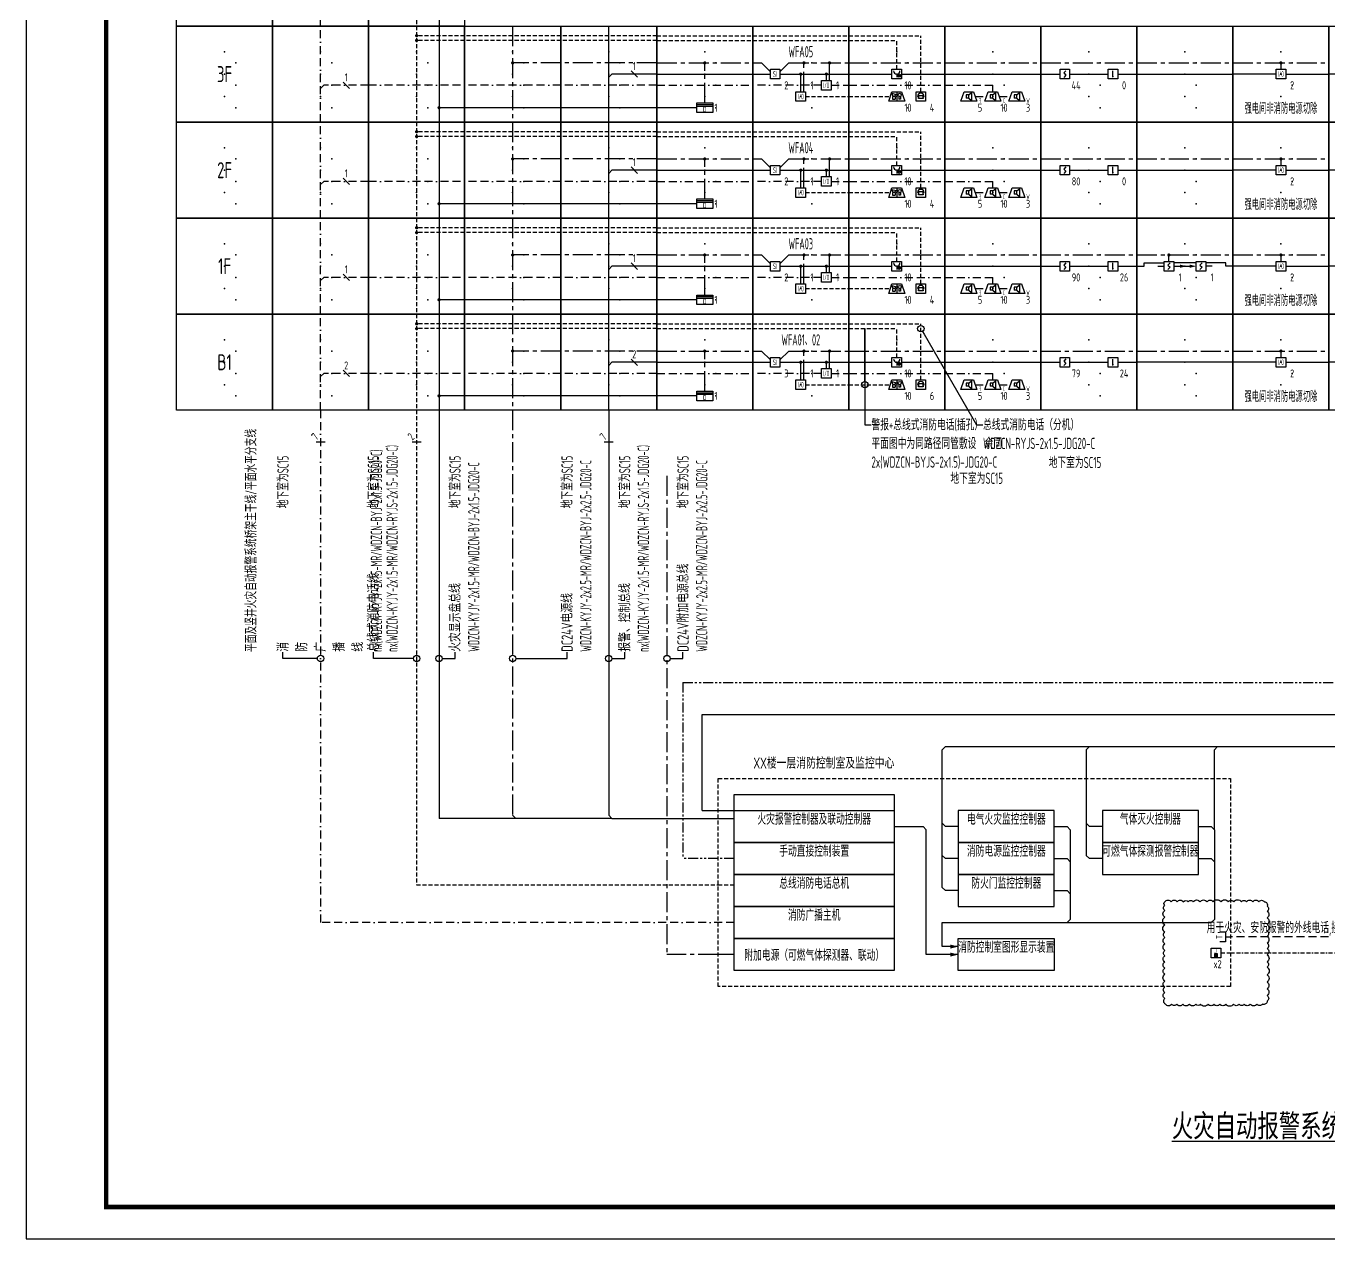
# Model space of a CAD drawing. Header units: millimetres. Extents: x -1040173 to 349982, y -145921 to 298175.
# Drawn here: x -7701 to 33000, y -28881 to 9000 of the extents above; entities that cross this region are included whole.
import ezdxf
from ezdxf import colors
from ezdxf.entities.mleader import LeaderData, LeaderLine
from ezdxf.enums import TextEntityAlignment as Align
from ezdxf.math import Vec2, Vec3

# ---------------------------------------------------------------- set-up
doc = ezdxf.new("R2010")
doc.units = ezdxf.units.MM
doc.header["$LTSCALE"] = 500
doc.header["$MEASUREMENT"] = 0
for name, pattern in [('BORDER', [1.75, 0.5, -0.25, 0.5, -0.25, 0, -0.25]), ('BORDER2', [0.875, 0.25, -0.125, 0.25, -0.125, 0, -0.125]), ('CENTER', [2, 1.25, -0.25, 0.25, -0.25]), ('DASHED', [0.75, 0.5, -0.25]), ('HIDDEN', [0.375, 0.25, -0.125]), ('PHANTOM2', [1.25, 0.625, -0.125, 0.125, -0.125, 0.125, -0.125])]:
    doc.linetypes.add(name, pattern=pattern)
doc.layers.get('0').update_dxf_attribs({"color": 255, "linetype": 'CONTINUOUS'})
for name, color, linetype in [('E-BRST-WIRE', 2, 'BORDER'), ('E-CTRL-WIRE', 3, 'BORDER2'), ('E-FAS-DEVC', 3, 'CONTINUOUS'), ('E-FAS-WIRE', 4, 'CONTINUOUS'), ('E-FAS-WIRE2', 1, 'CENTER'), ('E-FAS-WIRE4', 4, 'PHANTOM2'), ('E-FAS-WIRE5', 4, 'HIDDEN'), ('E-GCS-DEVC', 3, 'CONTINUOUS'), ('E-GCS-WIRE', 4, 'DASHED'), ('E-REQU-DIMS', 30, 'CONTINUOUS'), ('E-UNIV-DIAG', 2, 'CONTINUOUS'), ('E-UNIV-DIAG2', 2, 'HIDDEN'), ('E-UNIV-EL', 140, 'CONTINUOUS'), ('E-UNIV-NOTE', 6, 'CONTINUOUS'), ('内框', 8, 'CONTINUOUS')]:
    doc.layers.add(name, color=color, linetype=linetype)
doc.styles.add('TH-STYLE1', font='Stfangso_0.ttf', dxfattribs={"width": 0.7})
doc.styles.add('TH-STYLE3', font='tssdeng.shx', dxfattribs={"width": 0.7, "bigfont": 'tssdchn.shx'})
doc.styles.add('黑体', font='')
doc.styles.get('黑体').set_extended_font_data('SimHei')

# ---------------------------------------------------------------- blocks, each defined once
blk = doc.blocks.new('E-ES01')
blk.add_lwpolyline([(0, 3000), (3000, 3000), (3000, 0), (0, 0)], close=True)
for p in [(1500, 2200), (1850, 1850), (1500, 1500), (1850, 1150), (1500, 800), (1850, 450)]:
    blk.add_point(p)
blk = doc.blocks.new('E-ANNO04')
blk.add_line((-1, -1), (1, 1))
at = {"style": 'TH-STYLE3', "width": 0.7}
blk.add_attdef('N', text='', height=2.5, dxfattribs=at).set_placement((0, 2.5), align=Align.MIDDLE)
blk = doc.blocks.new('E-BFAS110')
blk.add_lwpolyline([(-1.5, -1.5), (-1.5, 1.5), (1.5, 1.5), (1.5, -1.5)], close=True)
at = {"layer": 'E-UNIV-EL'}
blk.add_lwpolyline([(0.35, 1.06), (-0.35, 0.35), (0.35, -0.35), (-0.35, -1.06)], dxfattribs=at)
blk = doc.blocks.new('E-BFAS120')
blk.add_lwpolyline([(-1.5, -1.5), (-1.5, 1.5), (1.5, 1.5), (1.5, -1.5)], close=True)
at = {"layer": 'E-UNIV-EL'}
blk.add_line((0, -1), (0, 1), dxfattribs=at)
at = {"layer": 'E-UNIV-EL', "const_width": 0.25}
blk.add_lwpolyline([(-0.125, -0.75, 1), (0.125, -0.75, 1)], format="xyb", close=True, dxfattribs=at)
blk = doc.blocks.new('E-BFAS112')
blk.add_lwpolyline([(-1.5, -1.5), (-1.5, 1.5), (1.5, 1.5), (1.5, -1.5)], close=True)
at = {"layer": 'E-UNIV-EL'}
for p, q in [((-3.5, 0), (-1.5, 0)), ((1.5, 0), (3.5, 0))]:
    blk.add_line(p, q, dxfattribs=at)
blk.add_lwpolyline([(0.35, 1.06), (-0.35, 0.35), (0.35, -0.35), (-0.35, -1.06)], dxfattribs=at)
blk.add_lwpolyline([(3.5, 0, 1, 0, 0), (5.5, 0, 0, 0, 0)], format="xyseb", dxfattribs=at)
blk = doc.blocks.new('E-BFAS113')
blk.add_lwpolyline([(-1.5, -1.5), (-1.5, 1.5), (1.5, 1.5), (1.5, -1.5)], close=True)
at = {"layer": 'E-UNIV-EL'}
for p, q in [((-5.5, 0), (-3.5, 0)), ((3.5, 0), (1.5, 0))]:
    blk.add_line(p, q, dxfattribs=at)
blk.add_lwpolyline([(-3.5, 0, 1, 0, 0), (-1.5, 0, 0, 0, 0)], format="xyseb", dxfattribs=at)
blk.add_lwpolyline([(0.35, 1.06), (-0.35, 0.35), (0.35, -0.35), (-0.35, -1.06)], dxfattribs=at)
blk = doc.blocks.new('E-BFAS220')
blk.add_lwpolyline([(-1.5, -1.5), (-1.5, 1.5), (1.5, 1.5), (1.5, -1.5)], close=True)
at = {"layer": 'E-UNIV-EL'}
blk.add_lwpolyline([(0.58, 0), (1, 0, 1), (-1, 0), (-0.58, 0)], format="xyb", dxfattribs=at)
blk.add_lwpolyline([(-0.75, -0.67), (-0.5, 0.33), (0.5, 0.33), (0.75, -0.67)], close=True, dxfattribs=at)
blk = doc.blocks.new('E-BFAS212')
blk.add_lwpolyline([(-1.5, -1.5), (-1.5, 1.5), (1.5, 1.5), (1.5, -1.5)], close=True)
at = {"layer": 'E-UNIV-EL'}
blk.add_line((0, 0), (0, -1), dxfattribs=at)
for radius in [0.5, 0.25]:
    blk.add_circle((0.75, -0.5), radius, dxfattribs=at)
blk.add_arc((0, 1), 1, 180, 0, dxfattribs=at)
blk = doc.blocks.new('E-BFAS410-2')
blk.add_lwpolyline([(-2.5, -1.5), (-1.5, 1.5), (1.5, 1.5), (2.5, -1.5)], close=True)
at = {"layer": 'E-UNIV-EL'}
for p, q in [((0, 0.5), (-0.8, 0.5)), ((-0.8, 0.5), (-0.8, -0.5)), ((0, 0.5), (0.8, 1.2)), ((0, -0.5), (0, 0.5)), ((0.8, 1.2), (0.8, -1.2)), ((0, -0.5), (-0.8, -0.5)), ((0, -0.5), (0.8, -1.2))]:
    blk.add_line(p, q, dxfattribs=at)
at = {"layer": 'E-UNIV-EL', "style": 'TH-STYLE3', "width": 0.5}
blk.add_attdef('F', text='', height=1.5, dxfattribs=at).set_placement((3.5, -1.25), align=Align.MIDDLE)
blk = doc.blocks.new('E-BFAS410-3')
blk.add_lwpolyline([(-2.5, -1.5), (-1.5, 1.5), (1.5, 1.5), (2.5, -1.5)], close=True)
at = {"layer": 'E-UNIV-EL'}
for p, q in [((0, 0.5), (-0.8, 0.5)), ((-0.8, 0.5), (-0.8, -0.5)), ((0, 0.5), (0.8, 1.2)), ((0, -0.5), (0, 0.5)), ((0.8, 1.2), (0.8, -1.2)), ((0, -0.5), (-0.8, -0.5)), ((0, -0.5), (0.8, -1.2))]:
    blk.add_line(p, q, dxfattribs=at)
at = {"layer": 'E-UNIV-EL', "style": 'TH-STYLE3', "width": 0.5}
blk.add_attdef('F', text='', height=1.5, dxfattribs=at).set_placement((3.5, -1.25), align=Align.MIDDLE)
blk = doc.blocks.new('E-BFAS410-4')
blk.add_lwpolyline([(-2.5, -1.5), (-1.5, 1.5), (1.5, 1.5), (2.5, -1.5)], close=True)
at = {"layer": 'E-UNIV-EL'}
for p, q in [((0, 0.5), (-0.8, 0.5)), ((-0.8, 0.5), (-0.8, -0.5)), ((0, 0.5), (0.8, 1.2)), ((0, -0.5), (0, 0.5)), ((0.8, 1.2), (0.8, -1.2)), ((0, -0.5), (-0.8, -0.5)), ((0, -0.5), (0.8, -1.2))]:
    blk.add_line(p, q, dxfattribs=at)
at = {"layer": 'E-UNIV-EL', "style": 'TH-STYLE3', "width": 0.5}
blk.add_attdef('F', text='', height=1.5, dxfattribs=at).set_placement((3.5, -1.25), align=Align.MIDDLE)
blk = doc.blocks.new('E-BFAS330')
blk.add_lwpolyline([(-2.5, -1.5), (-1.5, 1.5), (1.5, 1.5), (2.5, -1.5)], close=True)
at = {"layer": 'E-UNIV-EL'}
for p, q in [((-1.56, 1), (-0.24, 0.6)), ((-1.1, 0), (-1.56, 1)), ((-0.5, 0), (-1.3, 0)), ((-1.3, 0), (-1.3, -0.8)), ((-0.7, 0), (-0.24, 0.6)), ((-0.5, 0), (-0.5, -0.8)), ((0, 1.5), (0, -1.5)), ((0.6, 0.1), (0.6, -0.8)), ((1.2, 0.1), (1.2, -0.8)), ((-1.3, -0.8), (-0.5, -0.8)), ((1.2, -0.8), (0.6, -0.8))]:
    blk.add_line(p, q, dxfattribs=at)
blk.add_circle((0.9, 0.5), 0.5, dxfattribs=at)
blk = doc.blocks.new('E-BFAS520')
blk.add_lwpolyline([(-1.5, -1.5), (-1.5, 1.5), (1.5, 1.5), (1.5, -1.5)], close=True)
at = {"layer": 'E-UNIV-EL', "style": 'TH-STYLE3', "width": 0.5}
blk.add_attdef('F', text='', height=1.7, dxfattribs=at).set_placement((0, 0), align=Align.MIDDLE)
blk = doc.blocks.new('E-BFAS540')
blk.add_lwpolyline([(-1.5, -1.5), (-1.5, 1.5), (1.5, 1.5), (1.5, -1.5)], close=True)
at = {"layer": 'E-UNIV-EL', "style": 'TH-STYLE3', "width": 0.7}
blk.add_attdef('F', text='', height=1.7, dxfattribs=at).set_placement((0, 0), align=Align.MIDDLE)
blk = doc.blocks.new('_DotBlank')
at = {"color": 0, "linetype": 'ByBlock', "lineweight": -2}
blk.add_line((-0.5, 0), (-1, 0), dxfattribs=at)
blk.add_circle((0, 0), 0.5, dxfattribs=at)
blk = doc.blocks.new('E-BFAS630-4')
blk.add_lwpolyline([(-1.5, -1.5), (-1.5, 1.5), (1.5, 1.5), (1.5, -1.5)], close=True)
at = {"layer": 'E-UNIV-EL'}
for points in [[(-0.5, -0.25), (-0.5, -1.25), (0.5, -1.25), (0.5, -0.25)], [(-0.3, -0.45), (-0.3, -1.05), (0.3, -1.05), (0.3, -0.45)]]:
    blk.add_lwpolyline(points, close=True, dxfattribs=at)
at = {"layer": 'E-UNIV-EL', "style": 'TH-STYLE3', "width": 0.5}
blk.add_attdef('F', text='', height=1.5, dxfattribs=at).set_placement((0, 0.75), align=Align.MIDDLE)
blk = doc.blocks.new('E-BGC10')
for p, q in [((-1.5, 1.5), (-1.5, 3.3)), ((1.5, 1.5), (-1.5, 1.5)), ((0, 1.5), (0, 0)), ((1.5, 1.5), (1.5, 3.3))]:
    blk.add_line(p, q)
at = {"layer": 'E-UNIV-EL', "style": 'TH-STYLE3', "width": 0.7}
blk.add_attdef('SOCKET', text='', height=2, dxfattribs=at).set_placement((0, 3.5), align=Align.MIDDLE)
blk = doc.blocks.new('THAPE_A1L_inner')
at = {"layer": '内框'}
blk.add_lwpolyline([(0, 0), (841, 0), (841, 594), (0, 594)], close=True, dxfattribs=at)
at = {"layer": '内框', "const_width": 1.4}
blk.add_lwpolyline([(25, 584), (25, 10), (831, 10), (831, 584)], close=True, dxfattribs=at)
at = {"layer": '内框', "style": '黑体', "width": 0.8}
blk.add_attdef('内框名称', (51.53, 598.63), '', height=7, dxfattribs=at)
blk = doc.blocks.new('E-BFAS030')
blk.add_lwpolyline([(-2.5, -1.5), (-2.5, 1.5), (2.5, 1.5), (2.5, -1.5)], close=True)
at = {"layer": 'E-UNIV-EL'}
for p, q in [((-2.5, 1), (2.5, 1)), ((-2.5, 0.5), (2.5, 0.5))]:
    blk.add_line(p, q, dxfattribs=at)
at = {"layer": 'E-UNIV-EL', "style": 'TH-STYLE3', "width": 0.7}
blk.add_attdef('F', text='', height=1.5, dxfattribs=at).set_placement((0, -0.5), align=Align.MIDDLE)

msp = doc.modelspace()

# ---------------------------------------------------------------- linework, layer by layer
at = {"layer": 'E-BRST-WIRE'}
for p, q in [((1500, 9000), (1500, 12000)), ((1500, 6000), (1500, 9000)), ((1500, 7050), (1600, 7150)), ((3000, 7150), (1600, 7150)), ((12000, 7150), (3000, 7150)), ((12000, 7150), (15000, 7150)), ((17150, 7150), (15000, 7150)), ((17450, 7150), (18000, 7150)), ((18000, 7150), (21000, 7150)), ((21000, 7150), (22500, 7150)), ((22500, 6950), (22500, 7150)), ((21950, 6800), (22300, 6800)), ((22700, 6800), (23050, 6800)), ((1500, 3000), (1500, 6000)), ((1500, 4050), (1600, 4150)), ((3000, 4150), (1600, 4150)), ((12000, 4150), (3000, 4150)), ((12000, 4150), (15000, 4150)), ((17150, 4150), (15000, 4150)), ((17450, 4150), (18000, 4150)), ((18000, 4150), (21000, 4150)), ((21000, 4150), (22500, 4150)), ((22500, 3950), (22500, 4150)), ((21950, 3800), (22300, 3800)), ((22700, 3800), (23050, 3800)), ((1500, 0), (1500, 3000)), ((1500, 1050), (1600, 1150)), ((3000, 1150), (1600, 1150)), ((12000, 1150), (3000, 1150)), ((12000, 1150), (15000, 1150)), ((17150, 1150), (15000, 1150)), ((17450, 1150), (18000, 1150)), ((18000, 1150), (21000, 1150)), ((21000, 1150), (22500, 1150)), ((22500, 950), (22500, 1150)), ((21950, 800), (22300, 800)), ((22700, 800), (23050, 800)), ((1500, -3000), (1500, 0)), ((1500, -1950), (1600, -1850)), ((3000, -1850), (1600, -1850)), ((12000, -1850), (3000, -1850)), ((12000, -1850), (15000, -1850)), ((17150, -1850), (15000, -1850)), ((17450, -1850), (18000, -1850)), ((18000, -1850), (21000, -1850)), ((21000, -1850), (22500, -1850)), ((22500, -2050), (22500, -1850)), ((21950, -2200), (22300, -2200)), ((22700, -2200), (23050, -2200)), ((1500, -3000), (1500, -19000)), ((14421, -19000), (1500, -19000))]:
    msp.add_line(p, q, dxfattribs=at)
at = {"layer": 'E-CTRL-WIRE'}
for p, q in [((29621, -19950), (29921, -19950)), ((29921, -19950), (62700, -19950))]:
    msp.add_line(p, q, dxfattribs=at)
at = {"layer": 'E-FAS-DEVC'}
msp.add_line((14421, -15500), (19421, -15500), dxfattribs=at)
for points in [[(14421, -16500), (14421, -15000), (19421, -15000), (19421, -16500)], [(24421, -16500), (24421, -15500), (21421, -15500), (21421, -16500)], [(28921, -16500), (28921, -15500), (25921, -15500), (25921, -16500)], [(14421, -17500), (14421, -16500), (19421, -16500), (19421, -17500)], [(24421, -17500), (24421, -16500), (21421, -16500), (21421, -17500)], [(28921, -17500), (28921, -16500), (25921, -16500), (25921, -17500)], [(14421, -18500), (14421, -17500), (19421, -17500), (19421, -18500)], [(24421, -18500), (24421, -17500), (21421, -17500), (21421, -18500)], [(14421, -19500), (14421, -18500), (19421, -18500), (19421, -19500)], [(14421, -20500), (14421, -19500), (19421, -19500), (19421, -20500)], [(21421, -20500), (21421, -19500), (24421, -19500), (24421, -20500)]]:
    msp.add_lwpolyline(points, close=True, dxfattribs=at)
for points in [[(21171, -19750, 125, 0, 0), (21421, -19750, 0, 0, 0)], [(21171, -20000, 125, 0, 0), (21421, -20000, 0, 0, 0)]]:
    msp.add_lwpolyline(points, format="xyseb", dxfattribs=at)
at = {"layer": 'E-FAS-WIRE'}
for p, q in [((5200, 12000), (5200, 9000)), ((5200, 9000), (5200, 6000)), ((10500, 6000), (10500, 9000)), ((10500, 7400), (10600, 7500)), ((12000, 7500), (10600, 7500)), ((12000, 7500), (15000, 7500)), ((15000, 7500), (15550, 7500)), ((15850, 7500), (18000, 7500)), ((16500, 6950), (16500, 7500)), ((17300, 7300), (17300, 7500)), ((18000, 7500), (19350, 7500)), ((19650, 7500), (21000, 7500)), ((21000, 7500), (24000, 7500)), ((24000, 7500), (24600, 7500)), ((24900, 7500), (26100, 7500)), ((26400, 7500), (27000, 7500)), ((27000, 7500), (30000, 7500)), ((31350, 7500), (30000, 7500)), ((31650, 7500), (33000, 7500)), ((34350, 7500), (33000, 7500)), ((12000, 6450), (5200, 6450)), ((13250, 6450), (12000, 6450)), ((5200, 6000), (5200, 3000)), ((10500, 3000), (10500, 6000)), ((10500, 4400), (10600, 4500)), ((12000, 4500), (10600, 4500)), ((12000, 4500), (15000, 4500)), ((15000, 4500), (15550, 4500)), ((15850, 4500), (18000, 4500)), ((16500, 3950), (16500, 4500)), ((17300, 4300), (17300, 4500)), ((18000, 4500), (19350, 4500)), ((19650, 4500), (21000, 4500)), ((21000, 4500), (24000, 4500)), ((24000, 4500), (24600, 4500)), ((24900, 4500), (26100, 4500)), ((26400, 4500), (27000, 4500)), ((27000, 4500), (30000, 4500)), ((31350, 4500), (30000, 4500)), ((31650, 4500), (33000, 4500)), ((34350, 4500), (33000, 4500)), ((12000, 3450), (5200, 3450)), ((13250, 3450), (12000, 3450)), ((5200, 3000), (5200, 0)), ((10500, 0), (10500, 3000)), ((10500, 1400), (10600, 1500)), ((12000, 1500), (10600, 1500)), ((12000, 1500), (15000, 1500)), ((15000, 1500), (15550, 1500)), ((15850, 1500), (18000, 1500)), ((16500, 950), (16500, 1500)), ((17300, 1300), (17300, 1500)), ((18000, 1500), (19350, 1500)), ((19650, 1500), (21000, 1500)), ((21000, 1500), (24000, 1500)), ((24000, 1500), (24600, 1500)), ((24900, 1500), (26100, 1500)), ((26400, 1500), (27000, 1500)), ((28850, 1600), (28150, 1600)), ((31350, 1500), (30000, 1500)), ((31650, 1500), (33000, 1500)), ((34350, 1500), (33000, 1500)), ((12000, 450), (5200, 450)), ((13250, 450), (12000, 450)), ((5200, 0), (5200, -3000)), ((10500, -3000), (10500, 0)), ((31500, -1150), (31500, -1350)), ((10500, -1600), (10600, -1500)), ((12000, -1500), (10600, -1500)), ((12000, -1500), (15000, -1500)), ((15000, -1500), (15550, -1500)), ((15850, -1500), (18000, -1500)), ((16500, -2050), (16500, -1500)), ((17300, -1700), (17300, -1500)), ((18000, -1500), (19350, -1500)), ((19650, -1500), (21000, -1500)), ((21000, -1500), (24000, -1500)), ((24000, -1500), (24600, -1500)), ((24900, -1500), (26100, -1500)), ((26400, -1500), (27000, -1500)), ((30000, -1500), (27000, -1500)), ((31350, -1500), (30000, -1500)), ((31650, -1500), (33000, -1500)), ((34350, -1500), (33000, -1500)), ((12000, -2550), (5200, -2550)), ((13250, -2550), (12000, -2550)), ((5200, -3000), (5200, -15750)), ((10500, -3000), (10500, -15650)), ((13421, -15500), (13421, -12500)), ((13421, -12500), (59899, -12500)), ((20921, -13600), (21021, -13500)), ((20921, -17900), (20921, -13600)), ((21021, -13500), (59899, -13500)), ((25421, -13600), (25521, -13500)), ((25421, -13600), (25421, -16900)), ((29421, -13600), (29521, -13500)), ((29421, -16100), (29421, -13600)), ((6900, -15750), (5200, -15750)), ((7600, -15750), (6900, -15750)), ((10600, -15750), (7600, -15750)), ((10600, -15750), (10500, -15650)), ((10600, -15750), (13921, -15750)), ((13421, -15500), (13921, -15500)), ((13921, -15500), (14421, -15500)), ((13921, -15750), (14421, -15750)), ((19421, -16000), (20321, -16000)), ((20321, -16000), (20421, -16100)), ((20421, -20000), (20421, -16100)), ((20921, -15900), (21021, -16000)), ((21421, -16000), (21021, -16000)), ((24421, -16000), (24821, -16000)), ((24921, -16100), (24821, -16000)), ((24921, -16100), (24921, -18900)), ((25421, -15900), (25521, -16000)), ((25921, -16000), (25521, -16000)), ((28921, -16000), (29321, -16000)), ((29321, -16000), (29421, -16100)), ((29421, -16100), (29421, -18900)), ((20921, -16900), (21021, -17000)), ((21421, -17000), (21021, -17000)), ((24421, -17000), (24821, -17000)), ((24821, -17000), (24921, -17100)), ((25421, -16900), (25521, -17000)), ((25921, -17000), (25521, -17000)), ((28921, -17000), (29321, -17000)), ((29321, -17000), (29421, -17100)), ((20921, -17900), (21021, -18000)), ((21421, -18000), (21021, -18000)), ((24421, -18000), (24821, -18000)), ((24821, -18000), (24921, -18100)), ((20921, -19750), (20921, -19000)), ((20921, -19000), (29321, -19000)), ((24921, -18900), (24821, -19000)), ((29321, -19000), (29421, -18900)), ((21421, -19750), (20921, -19750)), ((21421, -20000), (20421, -20000))]:
    msp.add_line(p, q, dxfattribs=at)
at = {"layer": 'E-FAS-WIRE', "const_width": 50}
for points in [[(16475, 7500, 1), (16525, 7500, 1)], [(17275, 7500, 1), (17325, 7500, 1)], [(5175, 6450, 1), (5225, 6450, 1)], [(16475, 4500, 1), (16525, 4500, 1)], [(17275, 4500, 1), (17325, 4500, 1)], [(5175, 3450, 1), (5225, 3450, 1)], [(16475, 1500, 1), (16525, 1500, 1)], [(17275, 1500, 1), (17325, 1500, 1)], [(5175, 450, 1), (5225, 450, 1)], [(31475, -1150, 1), (31525, -1150, 1)], [(16475, -1500, 1), (16525, -1500, 1)], [(17275, -1500, 1), (17325, -1500, 1)], [(5175, -2550, 1), (5225, -2550, 1)]]:
    msp.add_lwpolyline(points, format="xyb", close=True, dxfattribs=at)
at = {"layer": 'E-FAS-WIRE'}
for points in [[(27000, 1500), (27225, 1500), (27225, 1600), (27850, 1600)], [(30000, 1500), (29775, 1500), (29775, 1600), (29150, 1600)]]:
    msp.add_lwpolyline(points, dxfattribs=at)
at = {"layer": 'E-FAS-WIRE2'}
for p, q in [((7500, 9000), (7500, 6000)), ((12000, 7850), (7500, 7850)), ((12000, 7850), (15000, 7850)), ((13500, 6600), (13500, 7850)), ((15000, 7850), (15275, 7850)), ((15550, 7575), (15275, 7850)), ((15850, 7575), (16125, 7850)), ((16125, 7850), (18000, 7850)), ((16600, 6950), (16600, 7850)), ((17400, 7300), (17400, 7850)), ((18000, 7850), (21000, 7850)), ((21000, 7850), (24000, 7850)), ((24000, 7850), (27000, 7850)), ((27000, 7850), (30000, 7850)), ((30000, 7850), (33000, 7850)), ((31500, 7850), (31500, 7650)), ((7500, 6000), (7500, 3000)), ((12000, 4850), (7500, 4850)), ((12000, 4850), (15000, 4850)), ((13500, 3600), (13500, 4850)), ((15000, 4850), (15275, 4850)), ((15550, 4575), (15275, 4850)), ((15850, 4575), (16125, 4850)), ((16125, 4850), (18000, 4850)), ((16600, 3950), (16600, 4850)), ((17400, 4300), (17400, 4850)), ((18000, 4850), (21000, 4850)), ((21000, 4850), (24000, 4850)), ((24000, 4850), (27000, 4850)), ((27000, 4850), (30000, 4850)), ((30000, 4850), (33000, 4850)), ((31500, 4850), (31500, 4650)), ((7500, 3000), (7500, 0)), ((12000, 1850), (7500, 1850)), ((12000, 1850), (15000, 1850)), ((13500, 600), (13500, 1850)), ((15000, 1850), (15275, 1850)), ((15550, 1575), (15275, 1850)), ((15850, 1575), (16125, 1850)), ((16125, 1850), (18000, 1850)), ((16600, 950), (16600, 1850)), ((17400, 1300), (17400, 1850)), ((18000, 1850), (21000, 1850)), ((21000, 1850), (24000, 1850)), ((24000, 1850), (27000, 1850)), ((27000, 1850), (30000, 1850)), ((28000, 1650), (28000, 1850)), ((30000, 1850), (33000, 1850)), ((31500, 1850), (31500, 1650)), ((7500, 0), (7500, -3000)), ((12000, -1150), (7500, -1150)), ((12000, -1150), (15000, -1150)), ((13500, -2400), (13500, -1150)), ((15000, -1150), (15275, -1150)), ((15550, -1425), (15275, -1150)), ((15850, -1425), (16125, -1150)), ((16125, -1150), (18000, -1150)), ((16600, -2050), (16600, -1150)), ((17400, -1700), (17400, -1150)), ((18000, -1150), (21000, -1150)), ((21000, -1150), (24000, -1150)), ((24000, -1150), (27000, -1150)), ((27000, -1150), (30000, -1150)), ((30000, -1150), (33000, -1150)), ((31500, -1150), (31500, -1350)), ((7500, -3000), (7500, -15650)), ((12321, -5051), (12321, -20000)), ((7600, -15750), (7500, -15650)), ((13921, -20000), (12321, -20000)), ((14421, -20000), (13921, -20000))]:
    msp.add_line(p, q, dxfattribs=at)
at = {"layer": 'E-FAS-WIRE2', "const_width": 50}
for points in [[(7475, 7850, 1), (7525, 7850, 1)], [(13475, 7850, 1), (13525, 7850, 1)], [(16575, 7850, 1), (16625, 7850, 1)], [(17375, 7850, 1), (17425, 7850, 1)], [(31475, 7850, 1), (31525, 7850, 1)], [(7475, 4850, 1), (7525, 4850, 1)], [(13475, 4850, 1), (13525, 4850, 1)], [(16575, 4850, 1), (16625, 4850, 1)], [(17375, 4850, 1), (17425, 4850, 1)], [(31475, 4850, 1), (31525, 4850, 1)], [(7475, 1850, 1), (7525, 1850, 1)], [(13475, 1850, 1), (13525, 1850, 1)], [(16575, 1850, 1), (16625, 1850, 1)], [(17375, 1850, 1), (17425, 1850, 1)], [(27975, 1850, 1), (28025, 1850, 1)], [(31475, 1850, 1), (31525, 1850, 1)], [(7475, -1150, 1), (7525, -1150, 1)], [(13475, -1150, 1), (13525, -1150, 1)], [(16575, -1150, 1), (16625, -1150, 1)], [(17375, -1150, 1), (17425, -1150, 1)], [(31475, -1150, 1), (31525, -1150, 1)]]:
    msp.add_lwpolyline(points, format="xyb", close=True, dxfattribs=at)
at = {"layer": 'E-FAS-WIRE4'}
for p, q in [((12821, -11500), (12821, -17000)), ((12821, -11500), (45550, -11500)), ((13921, -17000), (12821, -17000)), ((14421, -17000), (13921, -17000))]:
    msp.add_line(p, q, dxfattribs=at)
at = {"layer": 'E-FAS-WIRE5'}
for p, q in [((4500, 12000), (4500, 9000)), ((4500, 9000), (4500, 6000)), ((12000, 8700), (4500, 8700)), ((12000, 8550), (4500, 8550)), ((12000, 8700), (15000, 8700)), ((12000, 8550), (15000, 8550)), ((15000, 8700), (18000, 8700)), ((15000, 8550), (18000, 8550)), ((18000, 8700), (20250, 8700)), ((18000, 8550), (19500, 8550)), ((19500, 7650), (19500, 8550)), ((20250, 6950), (20250, 8700)), ((16650, 6800), (18000, 6800)), ((18000, 6800), (19300, 6800)), ((4500, 6000), (4500, 3000)), ((12000, 5700), (4500, 5700)), ((12000, 5700), (15000, 5700)), ((15000, 5700), (18000, 5700)), ((18000, 5700), (20250, 5700)), ((20250, 3950), (20250, 5700)), ((12000, 5550), (4500, 5550)), ((12000, 5550), (15000, 5550)), ((15000, 5550), (18000, 5550)), ((18000, 5550), (19500, 5550)), ((19500, 4650), (19500, 5550)), ((16650, 3800), (18000, 3800)), ((18000, 3800), (19300, 3800)), ((4500, 3000), (4500, 0)), ((12000, 2700), (4500, 2700)), ((12000, 2550), (4500, 2550)), ((12000, 2700), (15000, 2700)), ((12000, 2550), (15000, 2550)), ((15000, 2700), (18000, 2700)), ((15000, 2550), (18000, 2550)), ((18000, 2700), (20250, 2700)), ((18000, 2550), (19500, 2550)), ((19500, 1650), (19500, 2550)), ((20250, 950), (20250, 2700)), ((16650, 800), (18000, 800)), ((18000, 800), (19300, 800)), ((4500, 0), (4500, -3000)), ((12000, -300), (4500, -300)), ((12000, -300), (15000, -300)), ((15000, -300), (18000, -300)), ((18000, -300), (20250, -300)), ((20250, -2050), (20250, -300)), ((12000, -450), (4500, -450)), ((12000, -450), (15000, -450)), ((15000, -450), (18000, -450)), ((18000, -450), (19500, -450)), ((19500, -1350), (19500, -450)), ((16650, -2200), (18000, -2200)), ((18000, -2200), (19300, -2200)), ((4500, -3000), (4500, -17825)), ((4500, -17825), (13921, -17825)), ((13921, -17825), (14421, -17825))]:
    msp.add_line(p, q, dxfattribs=at)
at = {"layer": 'E-FAS-WIRE5', "const_width": 50}
for points in [[(4475, 8700, 1), (4525, 8700, 1)], [(4475, 8550, 1), (4525, 8550, 1)], [(4475, 5700, 1), (4525, 5700, 1)], [(4475, 5550, 1), (4525, 5550, 1)], [(4475, 2700, 1), (4525, 2700, 1)], [(4475, 2550, 1), (4525, 2550, 1)], [(4475, -300, 1), (4525, -300, 1)], [(4475, -450, 1), (4525, -450, 1)]]:
    msp.add_lwpolyline(points, format="xyb", close=True, dxfattribs=at)
at = {"layer": 'E-GCS-WIRE'}
msp.add_line((32986, -19450), (29921, -19450), dxfattribs=at)
at = {"layer": 'E-UNIV-DIAG2'}
msp.add_lwpolyline([(13921, -21000), (13921, -14500), (29921, -14500), (29921, -21000)], close=True, dxfattribs=at)
at = {"layer": 'E-UNIV-NOTE'}
msp.add_lwpolyline([(27871, -18350, -0.520567), (28071, -18350, -0.520567), (28258, -18350, -0.520567), (28451, -18350, -0.520567), (28603, -18350, -0.520567), (28759, -18350, -0.520567), (28976, -18350, -0.520567), (29193, -18350, -0.520567), (29383, -18350, -0.520567), (29629, -18350, -0.520567), (29857, -18350, -0.520567), (30024, -18350, -0.520567), (30264, -18350, -0.520567), (30424, -18350, -0.520567), (30623, -18350, -0.520567), (30808, -18350, -0.520567), (30983, -18350, -0.520567), (31071, -18489, -0.520567), (31071, -18646, -0.520567), (31071, -18851, -0.520567), (31071, -19061, -0.520567), (31071, -19268, -0.520567), (31071, -19425, -0.520567), (31071, -19640, -0.520567), (31071, -19811, -0.520567), (31071, -20009, -0.520567), (31071, -20226, -0.520567), (31071, -20391, -0.520567), (31071, -20628, -0.520567), (31071, -20857, -0.520567), (31071, -21068, -0.520567), (31071, -21276, -0.520567), (31071, -21456, -0.520567), (30921, -21550, -0.520567), (30753, -21550, -0.520567), (30541, -21550, -0.520567), (30356, -21550, -0.520567), (30196, -21550, -0.520567), (30016, -21550, -0.520567), (29776, -21550, -0.520567), (29594, -21550, -0.520567), (29409, -21550, -0.520567), (29225, -21550, -0.520567), (28990, -21550, -0.520567), (28839, -21550, -0.520567), (28639, -21550, -0.520567), (28438, -21550, -0.520567), (28244, -21550, -0.520567), (28085, -21550, -0.520567), (27898, -21550, -0.520567), (27871, -21371, -0.520567), (27871, -21186, -0.520567), (27871, -21014, -0.520567), (27871, -20829, -0.520567), (27871, -20613, -0.520567), (27871, -20423, -0.520567), (27871, -20230, -0.520567), (27871, -20037, -0.520567), (27871, -19876, -0.520567), (27871, -19667, -0.520567), (27871, -19465, -0.520567), (27871, -19298, -0.520567), (27871, -19068, -0.520567), (27871, -18835, -0.520567), (27871, -18621, -0.520567), (27871, -18464, -0.520567)], format="xyb", close=True, dxfattribs=at)

# ---------------------------------------------------------------- block references
at = {"layer": 'E-FAS-DEVC', "xscale": 100, "yscale": 100, "zscale": 100}
for name, p, values in [('E-BFAS540', (15700, 7500), {'F': 'SI'}), ('E-BFAS520', (31500, 7500), {'F': 'I/O'}), ('E-BFAS520', (16500, 6800), {'F': 'I/O'}), ('E-BFAS520', (17300, 7150), {'F': 'I/O'}), ('E-BFAS410-3', (21750, 6800), {'F': 'R'}), ('E-BFAS410-2', (22500, 6800), {'F': 'C'}), ('E-BFAS410-4', (23250, 6800), {'F': 'W'}), ('E-BFAS030', (13500, 6450), {'F': 'D'}), ('E-BFAS540', (15700, 4500), {'F': 'SI'}), ('E-BFAS520', (31500, 4500), {'F': 'I/O'}), ('E-BFAS520', (17300, 4150), {'F': 'I/O'}), ('E-BFAS520', (16500, 3800), {'F': 'I/O'}), ('E-BFAS410-3', (21750, 3800), {'F': 'R'}), ('E-BFAS410-2', (22500, 3800), {'F': 'C'}), ('E-BFAS410-4', (23250, 3800), {'F': 'W'}), ('E-BFAS030', (13500, 3450), {'F': 'D'}), ('E-BFAS540', (15700, 1500), {'F': 'SI'}), ('E-BFAS520', (31500, 1500), {'F': 'I/O'}), ('E-BFAS520', (17300, 1150), {'F': 'I/O'}), ('E-BFAS520', (16500, 800), {'F': 'I/O'}), ('E-BFAS410-3', (21750, 800), {'F': 'R'}), ('E-BFAS410-2', (22500, 800), {'F': 'C'}), ('E-BFAS410-4', (23250, 800), {'F': 'W'}), ('E-BFAS030', (13500, 450), {'F': 'D'}), ('E-BFAS540', (15700, -1500), {'F': 'SI'}), ('E-BFAS520', (31500, -1500), {'F': 'I/O'}), ('E-BFAS520', (31500, -1500), {'F': 'I/O'}), ('E-BFAS520', (17300, -1850), {'F': 'I/O'}), ('E-BFAS030', (13500, -2550), {'F': 'D'}), ('E-BFAS520', (16500, -2200), {'F': 'I/O'}), ('E-BFAS410-3', (21750, -2200), {'F': 'R'}), ('E-BFAS410-2', (22500, -2200), {'F': 'C'}), ('E-BFAS410-4', (23250, -2200), {'F': 'W'}), ('E-BFAS630-4', (29471, -19950), {'F': 'LT'})]:
    msp.add_blockref(name, p, dxfattribs=at).add_auto_attribs(values)
for name, p in [('E-BFAS212', (19500, 7500)), ('E-BFAS110', (24750, 7500)), ('E-BFAS120', (26250, 7500)), ('E-BFAS330', (19500, 6800)), ('E-BFAS220', (20250, 6800)), ('E-BFAS212', (19500, 4500)), ('E-BFAS110', (24750, 4500)), ('E-BFAS120', (26250, 4500)), ('E-BFAS330', (19500, 3800)), ('E-BFAS220', (20250, 3800)), ('E-BFAS212', (19500, 1500)), ('E-BFAS110', (24750, 1500)), ('E-BFAS120', (26250, 1500)), ('E-BFAS112', (28000, 1500)), ('E-BFAS113', (29000, 1500)), ('E-BFAS330', (19500, 800)), ('E-BFAS220', (20250, 800)), ('E-BFAS212', (19500, -1500)), ('E-BFAS110', (24750, -1500)), ('E-BFAS120', (26250, -1500)), ('E-BFAS330', (19500, -2200)), ('E-BFAS220', (20250, -2200))]:
    msp.add_blockref(name, p, dxfattribs=at)
at = {"layer": 'E-GCS-DEVC', "xscale": 100, "yscale": 100, "zscale": 100, "rotation": 90}
msp.add_blockref('E-BGC10', (29921, -19450), dxfattribs=at).add_auto_attribs({'SOCKET': 'T'})
at = {"layer": 'E-UNIV-DIAG'}
for p in [(-3000, 9000), (0, 9000), (3000, 9000), (-3000, 6000), (0, 6000), (3000, 6000), (6000, 6000), (9000, 6000), (12000, 6000), (15000, 6000), (18000, 6000), (21000, 6000), (24000, 6000), (27000, 6000), (30000, 6000), (33000, 6000), (-3000, 3000), (0, 3000), (3000, 3000), (6000, 3000), (9000, 3000), (12000, 3000), (15000, 3000), (18000, 3000), (21000, 3000), (24000, 3000), (27000, 3000), (30000, 3000), (33000, 3000), (-3000, 0), (0, 0), (3000, 0), (6000, 0), (9000, 0), (12000, 0), (15000, 0), (18000, 0), (21000, 0), (24000, 0), (27000, 0), (30000, 0), (33000, 0), (0, -3000), (3000, -3000), (6000, -3000), (9000, -3000), (12000, -3000), (15000, -3000), (18000, -3000), (21000, -3000), (24000, -3000), (27000, -3000), (30000, -3000), (33000, -3000), (-3000, -3000)]:
    msp.add_blockref('E-ES01', p, dxfattribs=at)
at = {"layer": 'E-UNIV-NOTE'}
ref = msp.add_blockref('E-ANNO04', (11300, 7500), dxfattribs=dict(at, xscale=-100, yscale=100, zscale=100))
ref.add_attrib('N', '1', dxfattribs={"layer": '0', "height": 250, "rotation": 360, "style": 'TH-STYLE3', "width": 0.7}).set_placement((11300, 7750), align=Align.MIDDLE)
ref = msp.add_blockref('E-ANNO04', (2300, 7150), dxfattribs=dict(at, xscale=-100, yscale=100, zscale=100))
ref.add_attrib('N', '1', dxfattribs={"layer": '0', "height": 250, "rotation": 360, "style": 'TH-STYLE3', "width": 0.7}).set_placement((2300, 7400), align=Align.MIDDLE)
ref = msp.add_blockref('E-ANNO04', (2300, 4150), dxfattribs=dict(at, xscale=-100, yscale=100, zscale=100))
ref.add_attrib('N', '1', dxfattribs={"layer": '0', "height": 250, "rotation": 360, "style": 'TH-STYLE3', "width": 0.7}).set_placement((2300, 4400), align=Align.MIDDLE)
ref = msp.add_blockref('E-ANNO04', (11300, 4500), dxfattribs=dict(at, xscale=-100, yscale=100, zscale=100))
ref.add_attrib('N', '1', dxfattribs={"layer": '0', "height": 250, "rotation": 360, "style": 'TH-STYLE3', "width": 0.7}).set_placement((11300, 4750), align=Align.MIDDLE)
ref = msp.add_blockref('E-ANNO04', (11300, 1500), dxfattribs=dict(at, xscale=-100, yscale=100, zscale=100))
ref.add_attrib('N', '1', dxfattribs={"layer": '0', "height": 250, "rotation": 360, "style": 'TH-STYLE3', "width": 0.7}).set_placement((11300, 1750), align=Align.MIDDLE)
ref = msp.add_blockref('E-ANNO04', (2300, 1150), dxfattribs=dict(at, xscale=-100, yscale=100, zscale=100))
ref.add_attrib('N', '1', dxfattribs={"layer": '0', "height": 250, "rotation": 360, "style": 'TH-STYLE3', "width": 0.7}).set_placement((2300, 1400), align=Align.MIDDLE)
ref = msp.add_blockref('E-ANNO04', (11300, -1500), dxfattribs=dict(at, xscale=-100, yscale=100, zscale=100))
ref.add_attrib('N', '2', dxfattribs={"layer": '0', "height": 250, "rotation": 360, "style": 'TH-STYLE3', "width": 0.7}).set_placement((11300, -1250), align=Align.MIDDLE)
ref = msp.add_blockref('E-ANNO04', (2300, -1850), dxfattribs=dict(at, xscale=-100, yscale=100, zscale=100))
ref.add_attrib('N', '2', dxfattribs={"layer": '0', "height": 250, "rotation": 360, "style": 'TH-STYLE3', "width": 0.7}).set_placement((2300, -1600), align=Align.MIDDLE)
ref = msp.add_blockref('E-ANNO04', (1500, -4000), dxfattribs=dict(at, xscale=-100.0000000000014, yscale=100, zscale=100, rotation=44.99999999999704))
ref.add_attrib('N', '7', dxfattribs={"layer": '0', "height": 250, "rotation": 45, "style": 'TH-STYLE3', "width": 0.7}).set_placement((1323, -3823), align=Align.MIDDLE)
ref = msp.add_blockref('E-ANNO04', (4500, -4000), dxfattribs=dict(at, xscale=-100.0000000000014, yscale=100, zscale=100, rotation=44.99999999999704))
ref.add_attrib('N', '2', dxfattribs={"layer": '0', "height": 250, "rotation": 45, "style": 'TH-STYLE3', "width": 0.7}).set_placement((4323, -3823), align=Align.MIDDLE)
ref = msp.add_blockref('E-ANNO04', (10500, -4000), dxfattribs=dict(at, xscale=-99.9999999999963, yscale=100, zscale=100, rotation=45))
ref.add_attrib('N', '7', dxfattribs={"layer": '0', "height": 250, "rotation": 45, "style": 'TH-STYLE3', "width": 0.7}).set_placement((10323, -3823), align=Align.MIDDLE)
at = {"layer": '内框', "xscale": 100, "yscale": 100, "zscale": 100}
msp.add_blockref('THAPE_A1L_inner', (-7701, -28881), dxfattribs=at)

# ---------------------------------------------------------------- texts
at = {"layer": 'E-REQU-DIMS', "color": 6, "char_height": 350, "attachment_point": 1, "style": 'TH-STYLE3'}
for insert in [(24246, -4456), (21176, -4949)]:
    msp.add_mtext('{\\W0.6;地下室为SC15}', dxfattribs=dict(at, insert=insert))
at = {"layer": 'E-REQU-DIMS', "color": 6, "char_height": 350, "attachment_point": 4, "rotation": 90, "style": 'TH-STYLE3'}
for insert in [(325, -6060), (3150, -6060), (5700, -6060), (9200, -6060), (11000, -6060), (12821, -6060)]:
    msp.add_mtext('{\\W0.6;地下室为SC15}', dxfattribs=dict(at, insert=insert))
at = {"layer": 'E-UNIV-NOTE', "style": 'TH-STYLE3'}
for s, height, width, p in [('WFA05', 350, 0.5, (16500, 8200)), ('3F', 500, 0.7, (-1500, 7500)), ('2', 250, 0.7, (16050, 7150)), ('1', 250, 0.7, (16850, 7150)), ('1', 250, 0.7, (17650, 7150)), ('10', 250, 0.7, (19850, 7150)), ('44', 250, 0.7, (25100, 7150)), ('0', 250, 0.7, (26600, 7150)), ('2', 250, 0.7, (31850, 7150)), ('1', 250, 0.7, (13850, 6450)), ('10', 250, 0.7, (19850, 6450)), ('4', 250, 0.7, (20600, 6450)), ('5', 250, 0.7, (22100, 6450)), ('10', 250, 0.7, (22850, 6450)), ('3', 250, 0.7, (23600, 6450)), ('强电间非消防电源切除', 350, 0.5, (31500, 6450)), ('WFA04', 350, 0.5, (16500, 5200)), ('2F', 500, 0.7, (-1500, 4500)), ('2', 250, 0.7, (16050, 4150)), ('1', 250, 0.7, (16850, 4150)), ('1', 250, 0.7, (17650, 4150)), ('10', 250, 0.7, (19850, 4150)), ('80', 250, 0.7, (25100, 4150)), ('0', 250, 0.7, (26600, 4150)), ('2', 250, 0.7, (31850, 4150)), ('1', 250, 0.7, (13850, 3450)), ('10', 250, 0.7, (19850, 3450)), ('4', 250, 0.7, (20600, 3450)), ('5', 250, 0.7, (22100, 3450)), ('10', 250, 0.7, (22850, 3450)), ('3', 250, 0.7, (23600, 3450)), ('强电间非消防电源切除', 350, 0.5, (31500, 3450)), ('WFA03', 350, 0.5, (16500, 2200)), ('1F', 500, 0.7, (-1500, 1500)), ('2', 250, 0.7, (16050, 1150)), ('1', 250, 0.7, (16850, 1150)), ('1', 250, 0.7, (17650, 1150)), ('10', 250, 0.7, (19850, 1150)), ('90', 250, 0.7, (25100, 1150)), ('26', 250, 0.7, (26600, 1150)), ('1', 250, 0.7, (28350, 1150)), ('1', 250, 0.7, (29350, 1150)), ('2', 250, 0.7, (31850, 1150)), ('1', 250, 0.7, (13850, 450)), ('10', 250, 0.7, (19850, 450)), ('4', 250, 0.7, (20600, 450)), ('5', 250, 0.7, (22100, 450)), ('10', 250, 0.7, (22850, 450)), ('3', 250, 0.7, (23600, 450)), ('强电间非消防电源切除', 350, 0.5, (31500, 450)), ('WFA01、02', 350, 0.5, (16500, -800)), ('B1', 500, 0.7, (-1500, -1500)), ('3', 250, 0.7, (16050, -1850)), ('1', 250, 0.7, (16850, -1850)), ('1', 250, 0.7, (17650, -1850)), ('10', 250, 0.7, (19850, -1850)), ('79', 250, 0.7, (25100, -1850)), ('24', 250, 0.7, (26600, -1850)), ('2', 250, 0.7, (31850, -1850)), ('1', 250, 0.7, (13850, -2550)), ('10', 250, 0.7, (19850, -2550)), ('6', 250, 0.7, (20600, -2550)), ('5', 250, 0.7, (22100, -2550)), ('10', 250, 0.7, (22850, -2550)), ('3', 250, 0.7, (23600, -2550)), ('强电间非消防电源切除', 350, 0.5, (31500, -2550)), ('火灾报警控制器及联动控制器', 350, 0.6, (16921, -15750)), ('电气火灾监控控制器', 350, 0.6, (22921, -15750)), ('气体灭火控制器', 350, 0.6, (27421, -15750)), ('手动直接控制装置', 350, 0.6, (16921, -16750)), ('消防电源监控控制器', 350, 0.6, (22921, -16750)), ('可燃气体探测报警控制器', 350, 0.6, (27421, -16750)), ('总线消防电话总机', 350, 0.6, (16921, -17750)), ('防火门监控控制器', 350, 0.6, (22921, -17750)), ('消防广播主机', 350, 0.6, (16921, -18750)), ('用于火灾、安防报警的外线电话,接通信系统系统分线箱', 350, 0.6, (32491, -19177)), ('附加电源（可燃气体探测器、联动）', 350, 0.6, (16921, -20000)), ('消防控制室图形显示装置', 350, 0.6, (22921, -19750)), ('x2', 250, 0.7, (29521, -20300))]:
    msp.add_text(s, height=height, dxfattribs=dict(at, width=width)).set_placement(p, align=Align.MIDDLE)
at = {"layer": 'E-UNIV-NOTE', "style": 'TH-STYLE3', "width": 0.6}
msp.add_text('平面及竖井火灾自动报警系统桥架主干线/平面水平分支线', height=350, rotation=90, dxfattribs=at).set_placement((-675, -10550), align=Align.MIDDLE_LEFT)
at = {"layer": 'E-UNIV-NOTE', "style": 'TH-STYLE3', "width": 0.7}
msp.add_text('XX楼一层消防控制室及监控中心', height=350, rotation=360, dxfattribs=at).set_placement((17221, -14000), align=Align.MIDDLE)
at = {"layer": 'E-UNIV-NOTE', "insert": (31099, -25381), "char_height": 700, "attachment_point": 5, "style": 'TH-STYLE1'}
msp.add_mtext('{\\L火灾自动报警系统图}', dxfattribs=at)

# ---------------------------------------------------------------- leaders
at = {"layer": 'E-REQU-DIMS'}
ml = msp.add_multileader_mtext('Standard', dxfattribs=at)
ml.set_content('总线式消防电话线\\P{\\W0.5;nx(WDZCN-KYJY-2x1.5-MR/WDZCN-RYJS-2x1.5-JDG20-C)}', color=6, style='TH-STYLE3')
ml.set_leader_properties()
ml.set_arrow_properties(name='DOTBLANK')
ml.build(insert=Vec2(0, 0))
ml.multileader.update_dxf_attribs({"dogleg_length": 2, "arrow_head_size": 200, "scale": 100})
ctx = ml.context
ctx.base_point, ctx.scale, ctx.char_height, ctx.arrow_head_size, ctx.landing_gap_size, ctx.plane_origin, ctx.plane_x_axis, ctx.plane_y_axis = Vec3(3150, -10550), 100, 350, 200, 9, Vec3(1904, -7467), Vec3(0, 1), Vec3(-1, 0)
notes = []
notes.append((ctx, [(0, (1, 1, 0), (3150, -10750), (0, 1), 200, [(0, [(4500, -10750)], 0, [])])]))
ctx.mtext.insert, ctx.mtext.text_direction, ctx.mtext.rotation, ctx.mtext.flow_direction = Vec3(2975, -10541), Vec3(0, 1), 1.570796, 5
ml = msp.add_multileader_mtext('Standard', dxfattribs=at)
ml.set_content('报警、控制总线\\P{\\W0.5;nx(WDZCN-KYJY-2x1.5-MR/WDZCN-RYJS-2x1.5-JDG20-C)}', color=6, style='TH-STYLE3')
ml.set_leader_properties()
ml.set_arrow_properties(name='DOTBLANK')
ml.build(insert=Vec2(0, 0))
ml.multileader.update_dxf_attribs({"dogleg_length": 2, "arrow_head_size": 200, "scale": 100})
ctx = ml.context
ctx.base_point, ctx.scale, ctx.char_height, ctx.arrow_head_size, ctx.landing_gap_size, ctx.plane_origin, ctx.plane_x_axis, ctx.plane_y_axis = Vec3(11000, -10550), 100, 350, 200, 9, Vec3(12746, -7467), Vec3(0, 1), Vec3(-1, 0)
notes.append((ctx, [(0, (1, 1, 0), (11000, -10750), (0, 1), 200, [(0, [(10500, -10750)], 0, [])])]))
ctx.mtext.insert, ctx.mtext.text_direction, ctx.mtext.rotation, ctx.mtext.flow_direction = Vec3(10825, -10541), Vec3(0, 1), 1.570796, 5
ml = msp.add_multileader_mtext('Standard', dxfattribs=at)
ml.set_content('火灾显示盘总线\\P{\\W0.5;WDZCN-KYJY-2x1.5-MR/WDZCN-BYJ-2x1.5-JDG20-C}', color=6, style='TH-STYLE3')
ml.set_leader_properties()
ml.set_arrow_properties(name='DOTBLANK')
ml.build(insert=Vec2(0, 0))
ml.multileader.update_dxf_attribs({"dogleg_length": 2, "arrow_head_size": 200, "scale": 100})
ctx = ml.context
ctx.base_point, ctx.scale, ctx.char_height, ctx.arrow_head_size, ctx.landing_gap_size, ctx.plane_origin, ctx.plane_x_axis, ctx.plane_y_axis = Vec3(5700, -10550), 100, 350, 200, 9, Vec3(7446, -7467), Vec3(0, 1), Vec3(-1, 0)
notes.append((ctx, [(0, (1, 1, 0), (5700, -10750), (0, 1), 200, [(0, [(5200, -10750)], 0, [])])]))
ctx.mtext.insert, ctx.mtext.text_direction, ctx.mtext.rotation, ctx.mtext.flow_direction = Vec3(5525, -10541), Vec3(0, 1), 1.570796, 5
ml = msp.add_multileader_mtext('Standard', dxfattribs=at)
ml.set_content('DC24V电源线\\P{\\W0.5;WDZCN-KYJY-2x2.5-MR/WDZCN-BYJ-2x2.5-JDG20-C}', color=6, style='TH-STYLE3')
ml.set_leader_properties()
ml.set_arrow_properties(name='DOTBLANK')
ml.build(insert=Vec2(0, 0))
ml.multileader.update_dxf_attribs({"dogleg_length": 2, "arrow_head_size": 200, "scale": 100})
ctx = ml.context
ctx.base_point, ctx.scale, ctx.char_height, ctx.arrow_head_size, ctx.landing_gap_size, ctx.plane_origin, ctx.plane_x_axis, ctx.plane_y_axis = Vec3(9200, -10550), 100, 350, 200, 9, Vec3(10746, -7467), Vec3(0, 1), Vec3(-1, 0)
notes.append((ctx, [(0, (1, 1, 0), (9200, -10750), (0, 1), 200, [(0, [(7500, -10750)], 0, [])])]))
ctx.mtext.insert, ctx.mtext.text_direction, ctx.mtext.rotation, ctx.mtext.flow_direction = Vec3(9025, -10541), Vec3(0, 1), 1.570796, 5
ml = msp.add_multileader_mtext('Standard', dxfattribs=at)
ml.set_content('DC24V附加电源总线\\P{\\W0.5;WDZCN-KYJY-2x2.5-MR/WDZCN-BYJ-2x2.5-JDG20-C}', color=6, style='TH-STYLE3')
ml.set_leader_properties()
ml.set_arrow_properties(name='DOTBLANK')
ml.build(insert=Vec2(0, 0))
ml.multileader.update_dxf_attribs({"dogleg_length": 2, "arrow_head_size": 200, "scale": 100})
ctx = ml.context
ctx.base_point, ctx.scale, ctx.char_height, ctx.arrow_head_size, ctx.landing_gap_size, ctx.plane_origin, ctx.plane_x_axis, ctx.plane_y_axis = Vec3(12821, -10550), 100, 350, 200, 9, Vec3(14568, -7467), Vec3(0, 1), Vec3(-1, 0)
notes.append((ctx, [(0, (1, 1, 0), (12821, -10750), (0, 1), 200, [(0, [(12321, -10750)], 0, [])])]))
ctx.mtext.insert, ctx.mtext.text_direction, ctx.mtext.rotation, ctx.mtext.flow_direction = Vec3(12646, -10541), Vec3(0, 1), 1.570796, 5
ml = msp.add_multileader_mtext('Standard', dxfattribs=at)
ml.set_content('{\\W0.6;总线式消防电话（分机）\\PWDZCN-RYJS-2x1.5-JDG20-C}', color=6, style='TH-STYLE3')
ml.set_leader_properties()
ml.set_arrow_properties(name='DOTBLANK')
ml.build(insert=Vec2(0, 0))
ml.multileader.update_dxf_attribs({"dogleg_length": 2, "arrow_head_size": 200, "scale": 100})
ctx = ml.context
ctx.base_point, ctx.scale, ctx.char_height, ctx.arrow_head_size, ctx.landing_gap_size, ctx.plane_origin = Vec3(22186, -3450), 100, 350, 200, 9, Vec3(23019, -1996)
notes.append((ctx, [(0, (1, 1, 0), (21986, -3450), (1, 0), 200, [(1, [(20250, -450)], 0, [])])]))
ctx.mtext.insert, ctx.mtext.flow_direction = Vec3(22195, -3275), 5
ml = msp.add_multileader_mtext('Standard', dxfattribs=at)
ml.set_content('{\\W0.6;排烟风机入口处280℃防火阀直接联动排烟风机关闭信号线 余同\\P\\W0.5;nx(WDZCN-KYJY-2x2.5-MR/WDZCN-BYJ-2x2.5-JDG20-C)}', color=6, style='TH-STYLE3')
ml.set_leader_properties()
ml.set_arrow_properties(name='DOTBLANK')
ml.build(insert=Vec2(0, 0))
ml.multileader.update_dxf_attribs({"dogleg_length": 2, "arrow_head_size": 200, "scale": 100})
ctx = ml.context
ctx.base_point, ctx.scale, ctx.char_height, ctx.arrow_head_size, ctx.landing_gap_size, ctx.plane_origin = Vec3(36084, -3450), 100, 350, 200, 9, Vec3(42467, -1996)
ctx.text_align_type = 2
notes.append((ctx, [(0, (1, 1, 0), (42750, -3450), (-1, 0), 200, [(1, [(42750, -250)], 0, [])])]))
ctx.mtext.insert, ctx.mtext.alignment, ctx.mtext.flow_direction = Vec3(42541, -3275), 3, 5
ml = msp.add_multileader_mtext('Standard', dxfattribs=at)
ml.set_content('{\\W0.6;警报+总线式消防电话(插孔）\\P平面图中为同路径同管敷设  余同\\P2x(WDZCN-BYJS-2x1.5)-JDG20-C}', color=6, style='TH-STYLE3')
ml.set_leader_properties()
ml.set_arrow_properties(name='DOTBLANK')
ml.build(insert=Vec2(0, 0))
ml.multileader.update_dxf_attribs({"dogleg_length": 2, "arrow_head_size": 200, "scale": 100})
ctx = ml.context
ctx.base_point, ctx.scale, ctx.char_height, ctx.arrow_head_size, ctx.landing_gap_size, ctx.plane_origin = Vec3(18700, -3450), 100, 350, 200, 9, Vec3(18783, -1996)
notes.append((ctx, [(0, (1, 1, 0), (18500, -3450), (1, 0), 200, [(1, [(18500, -2200), (18500, -450)], 0, [])])]))
ctx.mtext.insert, ctx.mtext.flow_direction = Vec3(18709, -3275), 5
ml = msp.add_multileader_mtext('Standard', dxfattribs=at)
ml.set_content('消防广播线\\P{\\W0.5;nx(WDZCN-KYJY-2x1.5-MR/WDZCN-BYJ-2x1.5-JDG20-C)}', color=6, style='TH-STYLE3')
ml.set_leader_properties()
ml.set_arrow_properties(name='DOTBLANK')
ml.build(insert=Vec2(0, 0))
ml.multileader.update_dxf_attribs({"dogleg_length": 2, "arrow_head_size": 200, "scale": 100})
ctx = ml.context
ctx.base_point, ctx.scale, ctx.char_height, ctx.arrow_head_size, ctx.landing_gap_size, ctx.plane_origin, ctx.plane_x_axis, ctx.plane_y_axis = Vec3(325, -10550), 100, 350, 200, 9, Vec3(-1421, -7467), Vec3(0, 1), Vec3(-1, 0)
notes.append((ctx, [(0, (1, 1, 0), (325, -10750), (0, 1), 200, [(0, [(1500, -10750)], 0, [])])]))
ctx.mtext.insert, ctx.mtext.text_direction, ctx.mtext.rotation, ctx.mtext.width, ctx.mtext.flow_direction = Vec3(150, -10541), Vec3(0, 1), 1.570796, 0.5, 5
for ctx, leaders in notes:
    for number, flags, end, landing, length, lines in leaders:
        leader = LeaderData()
        leader.index, (leader.has_last_leader_line, leader.has_dogleg_vector, leader.attachment_direction) = number, flags
        leader.last_leader_point, leader.dogleg_vector, leader.dogleg_length = Vec3(end), Vec3(landing), length
        for number, points, colour, breaks in lines:
            line = LeaderLine()
            line.index, line.vertices, line.color, line.breaks = number, Vec3.list(points), colors.encode_raw_color(colour), breaks
            leader.lines.append(line)
        ctx.leaders.append(leader)

doc.saveas('drawing.dxf')
